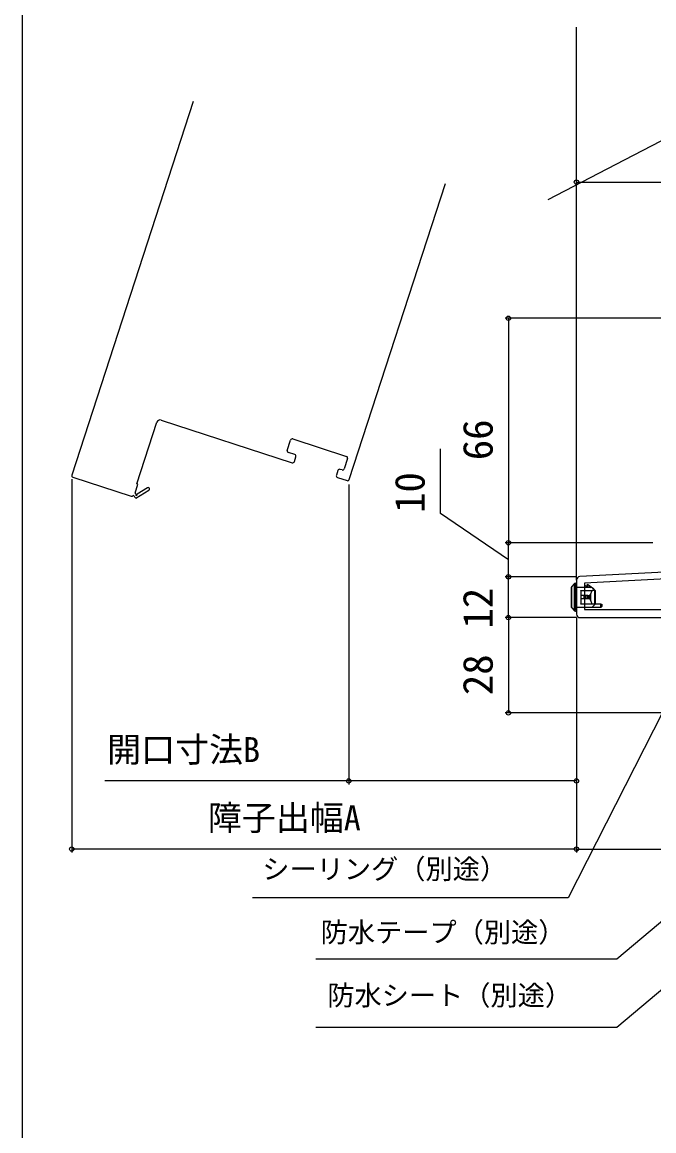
# Model space of a CAD drawing. Units: millimetres, scale not verified. Extents: x -525 to 525, y -785 to 780.
# Drawn here: x -525 to -339.2, y -114.7 to 211.1 of the extents above; entities that cross this region are included whole.
import ezdxf
from ezdxf.enums import TextEntityAlignment as Align

# ---------------------------------------------------------------- set-up
doc = ezdxf.new("R2010")
doc.units = ezdxf.units.MM
doc.header["$LTSCALE"] = 4
for name, color, linetype in [('0-3_YKK_11', 7, 'Continuous'), ('0-5_YKK_12', 2, 'Continuous'), ('0-6_YKK_13', 4, 'Continuous'), ('0-8_YKK_D', 6, 'Continuous'), ('0-9_YKK_ZWAK', 7, 'Continuous')]:
    doc.layers.add(name, color=color, linetype=linetype)
doc.styles.add('ＭＳ ゴシック', font='')
doc.styles.get('ＭＳ ゴシック').set_extended_font_data('MS Gothic')

msp = doc.modelspace()

# ---------------------------------------------------------------- linework, layer by layer
at = {"layer": '0-3_YKK_11'}
msp.add_line((-362, 47.12), (-362, 37.069), dxfattribs=at)
for points in [[(-361, 36.069), (-300.4, 36.069), (-300.4, 8.069), (-297, 8.069), (-297, 9.969), (-297.5, 10.469), (-298, 10.969), (-298, 36.069), (-247, 36.069), (-247, 37.569), (-234.5, 37.569), (-234.5, 36.069), (-232, 36.069), (-232, 40.069), (-247, 40.069), (-247, 92.069), (-248.8, 92.069), (-248.8, 90.069), (-257, 90.069), (-257, 86.769)], [(-310.785, 64.896), (-309.793, 59.269), (-314.6, 59.269), (-314.6, 64.626), (-314.058, 65.493), (-314.377, 66.069), (-317, 66.069), (-317, 50.428), (-361.052, 48.119)]]:
    msp.add_lwpolyline(points, dxfattribs=at)
msp.add_lwpolyline([(-317, 48.425), (-359.6, 46.192), (-359.6, 38.469), (-317, 38.469)], close=True, dxfattribs=at)
for centre, start, end in [((-361, 47.12), 93.00003, 180), ((-361, 37.069), 180.00001, 269.99999)]:
    msp.add_arc(centre, 1, start, end, dxfattribs=at)
at = {"layer": '0-5_YKK_12'}
for p, q in [((-362, 47.12), (-362, 209.569)), ((-312.054, 189.208), (-347.978, 170.508)), ((-474.703, 187.793), (-510.395, 77.946)), ((-347.978, 170.508), (-370.441, 158.814)), ((-428.796, 76.668), (-400.521, 163.689)), ((-484.112, 94.115), (-445.594, 81.6)), ((-447.044, 85.226), (-446.056, 88.269)), ((-445.426, 88.59), (-429.638, 83.46)), ((-444.821, 83.978), (-446.723, 84.596)), ((-444.964, 81.921), (-444.5, 83.348)), ((-429.317, 82.83), (-430.306, 79.787)), ((-432.137, 79.33), (-432.6, 77.904)), ((-430.936, 79.466), (-431.506, 79.651)), ((-510.074, 77.316), (-492.955, 71.753)), ((-432.279, 77.274), (-429.426, 76.347)), ((-488.153, 74.251), (-491.191, 72.378))]:
    msp.add_line(p, q, dxfattribs=at)
for points in [[(-491.571, 72.433), (-491.807, 72.695), (-490.958, 75.31), (-491.243, 75.403), (-485.372, 93.473)], [(-492.325, 72.074), (-491.552, 71.216), (-487.733, 73.57)]]:
    msp.add_lwpolyline(points, dxfattribs=at)
for centre, radius, start, end in [((-484.421, 93.164), 1, 72, 162), ((-445.58, 88.115), 0.5, 72, 162), ((-446.569, 85.071), 0.5, 162, 252), ((-445.439, 82.076), 0.5, 252, 342), ((-444.976, 83.502), 0.5, 342, 72), ((-429.792, 82.985), 0.5, 342, 72), ((-431.661, 79.176), 0.5, 72, 162), ((-430.781, 79.942), 0.5, 252, 342), ((-509.919, 77.791), 0.5, 162, 252), ((-432.125, 77.749), 0.5, 162, 252), ((-429.271, 76.822), 0.5, 252, 342), ((-492.8, 72.229), 0.5, 252, 342), ((-491.404, 72.247), 0.25, 132, 31.64297), ((-487.943, 73.91), 0.4, 301.64297, 121.64297)]:
    msp.add_arc(centre, radius, start, end, dxfattribs=at)
at = {"layer": '0-6_YKK_13'}
for p, q in [((-362.674, 45.865), (-363.494, 45.045)), ((-362.376, 46.169), (-362.38, 46.164)), ((-363.5, 39.145), (-363.5, 45.045)), ((-363.494, 45.045), (-363.5, 45.045)), ((-363.494, 45.045), (-363.494, 39.193)), ((-362.254, 45.169), (-362.548, 45.169)), ((-362, 45.169), (-362, 38.969)), ((-357.5, 44.969), (-362, 44.969)), ((-360.7, 44.069), (-357.264, 44.069)), ((-360.7, 43.965), (-360.7, 44.069)), ((-360.7, 43.965), (-360.7, 42.569)), ((-357.443, 43.965), (-360.7, 43.965)), ((-359.8, 42.569), (-360.7, 42.569)), ((-360.7, 42.569), (-360.7, 41.569)), ((-359.8, 42.569), (-359.8, 41.569)), ((-359.359, 42.569), (-359.8, 42.569)), ((-359.217, 42.569), (-359.217, 41.569)), ((-358.8, 42.569), (-359.217, 42.569)), ((-358.8, 42.569), (-358.8, 41.569)), ((-358.667, 42.569), (-358.8, 42.569)), ((-358.486, 42.569), (-358.486, 41.569)), ((-358.45, 42.569), (-358.258, 42.569)), ((-358.258, 42.569), (-358.258, 41.569)), ((-358.028, 42.569), (-358.258, 42.569)), ((-358.028, 42.569), (-358.028, 41.569)), ((-357.888, 42.965), (-357.888, 41.173)), ((-356.5, 44.069), (-357.5, 44.969)), ((-356.565, 44.069), (-357.264, 44.069)), ((-356.565, 40.069), (-356.565, 44.069)), ((-356.565, 44.069), (-356.5, 44.069)), ((-356.5, 44.069), (-356.5, 40.069)), ((-363.494, 39.193), (-362.631, 38.33)), ((-360.7, 41.569), (-360.7, 40.173)), ((-360.7, 40.173), (-357.443, 40.173)), ((-359.217, 41.569), (-359.359, 41.569)), ((-358.8, 41.569), (-359.217, 41.569)), ((-358.667, 41.569), (-358.8, 41.569)), ((-358.486, 41.569), (-358.667, 41.569)), ((-358.45, 41.569), (-358.486, 41.569)), ((-358.258, 41.569), (-358.45, 41.569)), ((-358.028, 41.569), (-358.258, 41.569)), ((-357.5, 39.069), (-356.5, 40.069)), ((-356.565, 40.069), (-357.264, 40.069)), ((-356.5, 40.069), (-356.565, 40.069)), ((-354.8, 40.069), (-354.5, 40.069)), ((-362.488, 38.057), (-362.549, 38.118)), ((-362.337, 38.057), (-362.276, 37.969)), ((-357.5, 39.069), (-362, 39.069)), ((-354.8, 39.069), (-357.5, 39.069))]:
    msp.add_line(p, q, dxfattribs=at)
for points in [[(-363.412, 45.257), (-362.592, 46.078), (-362.588, 46.081)], [(-362.376, 46.169), (-362, 46.169), (-362, 45.169), (-362.254, 45.169)], [(-358.8, 45.344), (-358.8, 45.869), (-357, 44.669)], [(-362.254, 45.169), (-362.254, 38.969), (-362.548, 38.969), (-362.548, 45.169)], [(-359.4, 44.969), (-359.4, 45.569), (-357.8, 44.969)], [(-359.359, 41.569), (-359.359, 42.569), (-359.217, 42.569)], [(-358.667, 41.569), (-358.667, 42.569), (-358.486, 42.569)], [(-358.45, 41.569), (-358.45, 42.569), (-358.486, 42.569)], [(-358.028, 42.569), (-357.948, 42.764), (-357.888, 42.965)], [(-357.286, 44.776), (-357, 44.669), (-357, 44.519)], [(-362.549, 38.118), (-363.5, 39.069), (-363.5, 39.145)], [(-359.359, 41.569), (-359.8, 41.569), (-360.7, 41.569)], [(-357.264, 40.069), (-360.7, 40.069), (-360.7, 40.173)], [(-357.888, 41.173), (-357.947, 41.372), (-358.028, 41.569)], [(-354.8, 39.069), (-354.8, 40.069), (-356.5, 40.069)], [(-354.5, 40.069), (-354.5, 39.369), (-354.8, 39.069)], [(-362.254, 38.969), (-362, 38.969), (-362, 37.969), (-362.276, 37.969)]]:
    msp.add_lwpolyline(points, dxfattribs=at)
for centre, radius, start, end in [((-362.37, 45.86), 0.304, 91.7644, 179.04855), ((-362.39, 45.878), 0.284, 135.21566, 182.49633), ((-362.383, 45.869), 0.295, 89.30544, 134.94469), ((-362.376, 45.869), 0.3, 90, 135), ((-363.2, 45.045), 0.3, 135, 180), ((-363.211, 45.057), 0.284, 135.21566, 182.49633), ((-362.348, 38.318), 0.284, 177.50367, 224.78434), ((-362.319, 38.37), 0.314, 187.32627, 266.78077), ((-362.383, 38.292), 0.24, 226.38814, 281.18869), ((-362.276, 38.269), 0.3, 225, 270)]:
    msp.add_arc(centre, radius, start, end, dxfattribs=at)
for centre, major_axis, ratio, start_param, end_param in [((-362.688, 45.169), (0, 0.7), 0.2, 4.712389, 6.1791526), ((-362.394, 45.169), (0, 1), 0.14, 4.712389, 6.1791526), ((-355.711, 42.069), (0, 2.9), 0.789474, 0.8581397, 1.2566748), ((-357.264, 43.769), (0, 0.3), 0.789474, 6.2831853, 7.141325), ((-363.2, 39.193), (0.286, 0.119), 0.756388, 2.640578, 2.8379736), ((-355.711, 42.069), (0, 2.9), 0.789474, 1.8849178, 2.283453), ((-357.264, 40.369), (0, 0.3), 0.789474, 2.283453, 3.1415927), ((-362.688, 38.969), (0, 0.7), 0.2, 3.5625567, 4.712389), ((-362.394, 38.969), (0, 1), 0.14, 3.5625567, 4.712389)]:
    msp.add_ellipse(centre, major_axis=major_axis, ratio=ratio, start_param=start_param, end_param=end_param, dxfattribs=at)
at = {"layer": '0-8_YKK_D'}
for p, q in [((-362, 164.069), (-247, 164.069)), ((-312.778, 124.069), (-383, 124.069)), ((-382, 124.069), (-382, 58.069)), ((-510.419, 76.791), (-510.419, -32.931)), ((-428.95, 75.192), (-428.95, -12.931)), ((-339.5, 58.069), (-383, 58.069)), ((-339.5, 58.069), (-383, 58.069)), ((-382, 48.074), (-382, 58.069)), ((-362.301, 48.074), (-383, 48.074)), ((-363, 48.069), (-383, 48.069)), ((-382, 36.069), (-382, 48.069)), ((-362, 36.069), (-383, 36.069)), ((-362, 36.069), (-383, 36.069)), ((-382, 36.069), (-382, 8.069)), ((-362, 36.069), (-362, -32.931)), ((-362, 36.069), (-362, -12.931)), ((-362, 36.069), (-362, -32.931)), ((-300.9, 8.069), (-383, 8.069)), ((-362, -31.931), (-510.419, -31.931)), ((-362, -31.931), (-297, -31.931))]:
    msp.add_line(p, q, dxfattribs=at)
for points in [[(-382, 53.072), (-402, 66.7), (-402, 85.7)], [(-327, 27.211), (-328.158, 24.939), (-364.461, -46.31), (-457.225, -46.31)], [(-362, -11.931), (-428.95, -11.931), (-500.671, -11.931)], [(-298, -20.562), (-299.953, -22.201), (-350.157, -64.328), (-438.642, -64.328)], [(-296, -38.963), (-297.953, -40.603), (-350.157, -84.407), (-438.642, -84.407)]]:
    msp.add_lwpolyline(points, dxfattribs=at)
for centre in [(-362, 164.069), (-382, 124.069), (-382, 58.069), (-382, 58.069), (-382, 48.074), (-382, 48.069), (-382, 36.069), (-382, 36.069), (-382, 8.069), (-428.95, -11.931), (-362, -11.931), (-510.419, -31.931), (-362, -31.931), (-362, -31.931)]:
    msp.add_circle(centre, 0.637, dxfattribs=at)
at = {"layer": '0-9_YKK_ZWAK'}
msp.add_line((-525, 745.3), (-525, -784.7), dxfattribs=at)

# ---------------------------------------------------------------- texts
at = {"layer": '0-8_YKK_D', "style": 'ＭＳ ゴシック'}
for s, p in [('66', (-384, 82.342)), ('10', (-404, 66.859)), ('12', (-384, 32.865)), ('28', (-384, 13.308))]:
    msp.add_text(s, height=8.798, rotation=90, dxfattribs=at).set_placement(p, align=Align.BOTTOM_LEFT)
for s, height, p in [('開口寸法B', 7.331, (-500.034, -8.567)), ('障子出幅A', 7.331, (-470.414, -28.624)), ('シーリング（別途）', 5.865, (-454.396, -42.489)), ('防水テープ（別途）', 5.865, (-437.238, -61.079)), ('防水シート（別途）', 5.865, (-435.274, -79.62))]:
    msp.add_text(s, height=height, dxfattribs=at).set_placement(p, align=Align.BOTTOM_LEFT)

doc.saveas('drawing.dxf')
